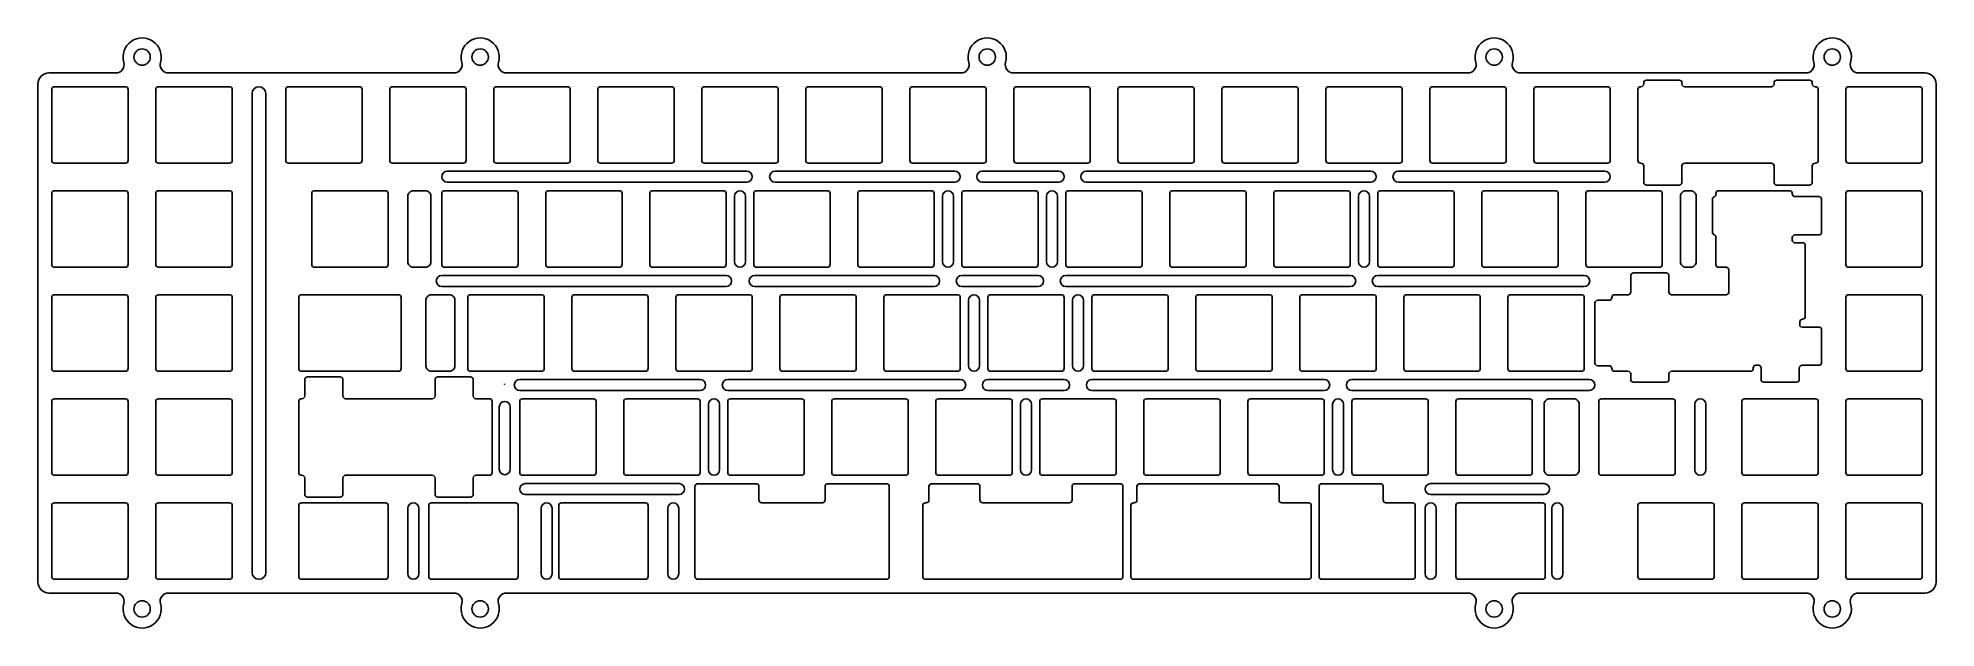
# Model space of a CAD drawing. Header units: millimetres. Extents: x 0 to 348, y -102 to 6.
import ezdxf

# ---------------------------------------------------------------- set-up
doc = ezdxf.new("R2010")
doc.units = ezdxf.units.MM
doc.layers.get('0').update_dxf_attribs({"linetype": 'CONTINUOUS'})

msp = doc.modelspace()

# ---------------------------------------------------------------- linework, layer by layer
for points in [[(85.8, -95.36), (261.93, -95.36, -0.5), (263.37, -97.28, 1.333333), (270.09, -97.28, -0.5), (271.53, -95.36), (323.85, -95.36, -0.5), (325.29, -97.28, 1.333333), (332.01, -97.28, -0.5), (333.45, -95.36), (345.66, -95.36, 0.414214), (347.66, -93.36), (347.66, -2.11, 0.414214), (345.66, -0.11), (333.45, -0.11, -0.5), (332.01, 1.81, 1.333333), (325.29, 1.81, -0.5), (323.85, -0.11), (271.53, -0.11, -0.5), (270.09, 1.81, 1.333333), (263.37, 1.81, -0.5), (261.93, -0.11), (178.67, -0.11, -0.5), (177.23, 1.81, 1.333333), (170.51, 1.81, -0.5), (169.07, -0.11), (85.8, -0.11, -0.5), (84.36, 1.81, 1.333333), (77.64, 1.81, -0.5), (76.2, -0.11), (23.88, -0.11, -0.5), (22.44, 1.81, 1.333333), (15.72, 1.81, -0.5), (14.28, -0.11), (2, -0.11, 0.414214), (0, -2.11), (0, -93.36, 0.414214), (2, -95.36), (14.28, -95.36, -0.5), (15.72, -97.28, 1.333333), (22.44, -97.28, -0.5), (23.88, -95.36), (76.2, -95.36, -0.5), (77.64, -97.28, 1.333333), (84.36, -97.28, -0.5)], [(2.52, -16.14, 0.414214), (3.02, -16.64), (16.02, -16.64, 0.414214), (16.52, -16.14), (16.52, -3.14, 0.414214), (16.02, -2.64), (3.02, -2.64, 0.414214), (2.52, -3.14)], [(21.58, -3.14), (21.58, -16.14, 0.414214), (22.07, -16.64), (35.08, -16.64, 0.414214), (35.58, -16.14), (35.58, -3.14, 0.414214), (35.08, -2.64), (22.07, -2.64, 0.414214)], [(39.21, -3.89), (39.21, -91.59, 0.406507), (40.47, -92.84), (40.49, -92.84, 0.407417), (41.75, -91.58), (41.75, -3.89, 0.982666)], [(59.39, -3.14, 0.414214), (58.89, -2.64), (45.89, -2.64, 0.414214), (45.39, -3.14), (45.39, -16.14, 0.414214), (45.89, -16.64), (58.89, -16.64, 0.414214), (59.39, -16.14)], [(64.94, -16.64), (77.94, -16.64, 0.414214), (78.44, -16.14), (78.44, -3.14, 0.414214), (77.94, -2.64), (64.94, -2.64, 0.414214), (64.44, -3.14), (64.44, -16.14, 0.414214)], [(83.99, -2.64, 0.414214), (83.49, -3.14), (83.49, -16.14, 0.414214), (83.99, -16.64), (96.99, -16.64, 0.414214), (97.49, -16.14), (97.49, -3.14, 0.414214), (96.99, -2.64)], [(116.54, -16.14), (116.54, -3.14, 0.414214), (116.04, -2.64), (103.04, -2.64, 0.414214), (102.54, -3.14), (102.54, -16.14, 0.414214), (103.04, -16.64), (116.04, -16.64, 0.414214)], [(121.59, -3.14), (121.59, -16.14, 0.414214), (122.09, -16.64), (135.09, -16.64, 0.414214), (135.59, -16.14), (135.59, -3.14, 0.414214), (135.09, -2.64), (122.09, -2.64, 0.414214)], [(154.14, -2.64), (141.14, -2.64, 0.414214), (140.64, -3.14), (140.64, -16.14, 0.414214), (141.14, -16.64), (154.14, -16.64, 0.414214), (154.64, -16.14), (154.64, -3.14, 0.414214)], [(159.69, -3.14, -0.414214), (160.19, -2.64), (173.19, -2.64, -0.414214), (173.69, -3.14), (173.69, -16.14, -0.414214), (173.19, -16.64), (160.19, -16.64, -0.414214), (159.69, -16.14)], [(192.24, -2.64), (179.24, -2.64, 0.414214), (178.74, -3.14), (178.74, -16.14, 0.414214), (179.24, -16.64), (192.24, -16.64, 0.414214), (192.74, -16.14), (192.74, -3.14, 0.414214)], [(211.79, -16.14), (211.79, -3.14, 0.414214), (211.29, -2.64), (198.29, -2.64, 0.414214), (197.79, -3.14), (197.79, -16.14, 0.414214), (198.29, -16.64), (211.29, -16.64, 0.414214)], [(217.34, -16.64), (230.34, -16.64, 0.414214), (230.84, -16.14), (230.84, -3.14, 0.414214), (230.34, -2.64), (217.34, -2.64, 0.414214), (216.84, -3.14), (216.84, -16.14, 0.414214)], [(249.89, -16.14), (249.89, -3.14, 0.414214), (249.39, -2.64), (236.39, -2.64, 0.414214), (235.89, -3.14), (235.89, -16.14, 0.414214), (236.39, -16.64), (249.39, -16.64, 0.414214)], [(255.44, -2.64, 0.414214), (254.94, -3.14), (254.94, -16.14, 0.414214), (255.44, -16.64), (268.44, -16.64, 0.414214), (268.94, -16.14), (268.94, -3.14, 0.414214), (268.44, -2.64)], [(274.49, -16.64, -0.414214), (273.99, -16.14), (273.99, -3.14, -0.414214), (274.49, -2.64), (287.49, -2.64, -0.414214), (287.99, -3.14), (287.99, -16.14, -0.414214), (287.49, -16.64)], [(318.5, -1.44), (324.5, -1.44, -0.414214), (325, -1.94), (325, -2.14, 0.414214), (325.5, -2.64), (325.59, -2.64, -0.414214), (326.09, -3.14), (326.09, -16.14, -0.414214), (325.59, -16.64), (325.5, -16.64, 0.414214), (325, -17.14), (325, -20.14, -0.414214), (324.5, -20.64), (318.5, -20.64, -0.414214), (318, -20.14), (318, -17.14, 0.414214), (317.5, -16.64), (301.62, -16.64, 0.414214), (301.12, -17.14), (301.12, -20.14, -0.414214), (300.62, -20.64), (294.62, -20.64, -0.414214), (294.12, -20.14), (294.12, -17.14, 0.414214), (293.62, -16.64), (293.54, -16.64, -0.414214), (293.04, -16.14), (293.04, -3.14, -0.414214), (293.54, -2.64), (293.62, -2.64, 0.414214), (294.12, -2.14), (294.12, -1.94, -0.414214), (294.62, -1.44), (300.62, -1.44, -0.414214), (301.12, -1.94), (301.12, -2.14, 0.414214), (301.62, -2.64), (317.5, -2.64, 0.414214), (318, -2.14), (318, -1.94, -0.414214)], [(331.64, -16.64), (344.64, -16.64, 0.414214), (345.14, -16.14), (345.14, -3.14, 0.414214), (344.64, -2.64), (331.64, -2.64, 0.414214), (331.14, -3.14), (331.14, -16.14, 0.414214)], [(74.96, -18.11), (129.82, -18.11, -1), (129.82, -20.11), (74.96, -20.11, -1)], [(135.02, -18.11, 1), (135.02, -20.11), (167.92, -20.11, 1), (167.92, -18.11)], [(186.98, -20.11), (172.97, -20.11, -1), (172.97, -18.11), (186.98, -18.11, -1)], [(244.12, -20.11), (192.02, -20.11, -1), (192.02, -18.11), (244.12, -18.11, -1)], [(286.99, -20.11, 1), (286.99, -18.11), (249.18, -18.11, 1), (249.18, -20.11)], [(16.02, -35.69, 0.414214), (16.52, -35.19), (16.52, -22.19, 0.414214), (16.02, -21.69), (3.02, -21.69, 0.414214), (2.52, -22.19), (2.52, -35.19, 0.414214), (3.02, -35.69)], [(35.58, -35.19), (35.58, -22.19, 0.414214), (35.08, -21.69), (22.07, -21.69, 0.414214), (21.58, -22.19), (21.58, -35.19, 0.414214), (22.07, -35.69), (35.08, -35.69, 0.414214)], [(63.65, -35.69), (50.65, -35.69, -0.414214), (50.15, -35.19), (50.15, -22.19, -0.414214), (50.65, -21.69), (63.65, -21.69, -0.414214), (64.15, -22.19), (64.15, -35.19, -0.414214)], [(68.75, -35.69, -0.414214), (67.75, -34.69), (67.75, -22.69, -0.414214), (68.75, -21.69), (70.98, -21.69, -0.414214), (71.98, -22.69), (71.98, -34.69, -0.414214), (70.98, -35.69)], [(87.46, -35.69, 0.414214), (87.96, -35.19), (87.96, -22.19, 0.414214), (87.46, -21.69), (74.46, -21.69, 0.414214), (73.96, -22.19), (73.96, -35.19, 0.414214), (74.46, -35.69)], [(106.51, -21.69), (93.51, -21.69, 0.414214), (93.01, -22.19), (93.01, -35.19, 0.414214), (93.51, -35.69), (106.51, -35.69, 0.414214), (107.01, -35.19), (107.01, -22.19, 0.414214)], [(125.56, -35.69, 0.414214), (126.06, -35.19), (126.06, -22.19, 0.414214), (125.56, -21.69), (112.56, -21.69, 0.414214), (112.06, -22.19), (112.06, -35.19, 0.414214), (112.56, -35.69)], [(129.59, -22.69, 1), (127.59, -22.69), (127.59, -34.69, 1), (129.59, -34.69)], [(131.11, -35.19, 0.414214), (131.61, -35.69), (144.61, -35.69, 0.414214), (145.11, -35.19), (145.11, -22.19, 0.414214), (144.61, -21.69), (131.61, -21.69, 0.414214), (131.11, -22.19)], [(163.66, -35.69, 0.414214), (164.16, -35.19), (164.16, -22.19, 0.414214), (163.66, -21.69), (150.66, -21.69, 0.414214), (150.16, -22.19), (150.16, -35.19, 0.414214), (150.66, -35.69)], [(167.69, -22.69, 1), (165.69, -22.69), (165.69, -34.69, 1), (167.69, -34.69)], [(182.71, -21.69), (169.71, -21.69, 0.414214), (169.21, -22.19), (169.21, -35.19, 0.414214), (169.71, -35.69), (182.71, -35.69, 0.414214), (183.21, -35.19), (183.21, -22.19, 0.414214)], [(184.74, -34.69, 1), (186.74, -34.69), (186.74, -22.69, 1), (184.74, -22.69)], [(202.26, -35.19), (202.26, -22.19, 0.414214), (201.76, -21.69), (188.76, -21.69, 0.414214), (188.26, -22.19), (188.26, -35.19, 0.414214), (188.76, -35.69), (201.76, -35.69, 0.414214)], [(207.31, -22.19, -0.414214), (207.81, -21.69), (220.81, -21.69, -0.414214), (221.31, -22.19), (221.31, -35.19, -0.414214), (220.81, -35.69), (207.81, -35.69, -0.414214), (207.31, -35.19)], [(226.36, -22.19), (226.36, -35.19, 0.414214), (226.86, -35.69), (239.86, -35.69, 0.414214), (240.36, -35.19), (240.36, -22.19, 0.414214), (239.86, -21.69), (226.86, -21.69, 0.414214)], [(243.89, -22.69, 1), (241.89, -22.69), (241.89, -34.69, 1), (243.89, -34.69)], [(259.41, -22.19, 0.414214), (258.91, -21.69), (245.91, -21.69, 0.414214), (245.41, -22.19), (245.41, -35.19, 0.414214), (245.91, -35.69), (258.91, -35.69, 0.414214), (259.41, -35.19)], [(277.96, -35.69, 0.414214), (278.46, -35.19), (278.46, -22.19, 0.414214), (277.96, -21.69), (264.96, -21.69, 0.414214), (264.46, -22.19), (264.46, -35.19, 0.414214), (264.96, -35.69)], [(297.51, -35.19), (297.51, -22.19, 0.414214), (297.01, -21.69), (284.01, -21.69, 0.414214), (283.51, -22.19), (283.51, -35.19, 0.414214), (284.01, -35.69), (297.01, -35.69, 0.414214)], [(288.28, -41.22), (288.28, -41.24, -0.414214), (287.78, -41.74), (285.69, -41.74, 0.414214), (285.19, -42.24), (285.19, -53.24, 0.414214), (285.69, -53.74), (287.78, -53.74, -0.414214), (288.28, -54.24, 0.414214), (288.78, -54.74), (291.24, -54.74, -0.414214), (291.74, -55.24), (291.74, -56.24, 0.414214), (292.24, -56.74), (298.24, -56.74, 0.414214), (298.74, -56.24), (298.74, -55.24, -0.414214), (299.24, -54.74), (313.68, -54.74, 0.414214), (314.18, -54.24), (314.18, -54.13, -0.414214), (314.68, -53.63), (315.12, -53.63, -0.414214), (315.62, -54.13), (315.62, -56.24, 0.414214), (316.12, -56.74), (322.12, -56.74, 0.414214), (322.62, -56.24), (322.62, -54.15, -0.414214), (323.12, -53.65), (326.21, -53.65, 0.414214), (326.71, -53.15), (326.71, -47.15, 0.414214), (326.21, -46.65), (323.12, -46.65, -0.247892), (322.71, -46.43), (322.71, -45.7, -0.414214), (323.21, -45.2, 0.414214), (323.71, -44.7), (323.71, -31.71, 0.414016), (323.21, -31.21), (321.82, -31.21, -0.414214), (321.32, -30.71), (321.32, -30.27, -0.414214), (321.82, -29.77), (326.21, -29.77, 0.414214), (326.71, -29.27), (326.71, -23.27, 0.414214), (326.21, -22.77), (321.82, -22.77, -0.414214), (321.32, -22.27), (321.32, -22.19, 0.414214), (320.82, -21.69), (307.83, -21.69, 0.414214), (307.33, -22.19), (307.33, -22.35, -0.30377), (307.02, -22.81, 0.30377), (306.71, -23.27), (306.71, -29.27, 0.30377), (307.02, -29.74, -0.30377), (307.33, -30.2), (307.33, -35.19, 0.414214), (307.83, -35.69), (309.21, -35.69, -0.414214), (309.71, -36.19), (309.71, -40.24, -0.341203), (309.33, -40.72), (299.12, -40.72, -0.341203), (298.74, -40.24), (298.74, -37.24, 0.414214), (298.24, -36.74), (292.24, -36.74, 0.414214), (291.74, -37.24), (291.74, -40.24, -0.341203), (291.37, -40.72), (288.78, -40.72, 0.414214)], [(302.73, -35.69), (301.86, -35.69, -0.414214), (300.86, -34.69), (300.86, -22.69, -0.414214), (301.86, -21.69), (302.73, -21.69, -0.414214), (303.73, -22.69), (303.73, -34.69, -0.414214)], [(345.14, -35.19), (345.14, -22.19, 0.414214), (344.64, -21.69), (331.64, -21.69, 0.414214), (331.14, -22.19), (331.14, -35.19, 0.414214), (331.64, -35.69), (344.64, -35.69, 0.414214)], [(126.06, -39.21, 1), (126.06, -37.21), (73.96, -37.21, 1), (73.96, -39.21)], [(164.16, -39.21, 1), (164.16, -37.21), (131.26, -37.21, 1), (131.26, -39.21)], [(183.21, -37.21, -1), (183.21, -39.21), (169.21, -39.21, -1), (169.21, -37.21)], [(188.26, -39.21), (240.36, -39.21, 1), (240.36, -37.21), (188.26, -37.21, 1)], [(283.23, -37.21, -1), (283.23, -39.21), (245.41, -39.21, -1), (245.41, -37.21)], [(3.02, -40.74, 0.414214), (2.52, -41.24), (2.52, -54.24, 0.414214), (3.02, -54.74), (16.02, -54.74, 0.414214), (16.52, -54.24), (16.52, -41.24, 0.414214), (16.02, -40.74)], [(21.58, -54.24, 0.414214), (22.07, -54.74), (35.08, -54.74, 0.414214), (35.58, -54.24), (35.58, -41.24, 0.414214), (35.08, -40.74), (22.07, -40.74, 0.414214), (21.58, -41.24)], [(66.53, -54.24, -0.414214), (66.03, -54.74), (48.27, -54.74, -0.414214), (47.77, -54.24), (47.77, -41.24, -0.414214), (48.27, -40.74), (66.03, -40.74, -0.414214), (66.53, -41.24)], [(76.38, -41.74), (76.38, -53.74, -0.414214), (75.38, -54.74), (72.06, -54.74, -0.414214), (71.06, -53.74), (71.06, -41.74, -0.414214), (72.06, -40.74), (75.38, -40.74, -0.414214)], [(78.73, -41.24), (78.73, -54.24, 0.414214), (79.23, -54.74), (92.22, -54.74, 0.414214), (92.73, -54.24), (92.73, -41.24, 0.414214), (92.22, -40.74), (79.23, -40.74, 0.414214)], [(111.27, -40.74), (98.28, -40.74, 0.414214), (97.78, -41.24), (97.78, -54.24, 0.414214), (98.28, -54.74), (111.27, -54.74, 0.414214), (111.77, -54.24), (111.77, -41.24, 0.414214)], [(116.83, -41.24, -0.414214), (117.33, -40.74), (130.33, -40.74, -0.414214), (130.83, -41.24), (130.83, -54.24, -0.414214), (130.33, -54.74), (117.33, -54.74, -0.414214), (116.83, -54.24)], [(149.38, -54.74, 0.414214), (149.88, -54.24), (149.88, -41.24, 0.414214), (149.38, -40.74), (136.38, -40.74, 0.414214), (135.88, -41.24), (135.88, -54.24, 0.414214), (136.38, -54.74)], [(168.43, -54.74, 0.414214), (168.93, -54.24), (168.93, -41.24, 0.414214), (168.43, -40.74), (155.43, -40.74, 0.414214), (154.93, -41.24), (154.93, -54.24, 0.414214), (155.43, -54.74)], [(170.45, -41.74), (170.45, -53.74, 1), (172.45, -53.74), (172.45, -41.74, 1)], [(173.98, -41.24), (173.98, -54.24, 0.414214), (174.48, -54.74), (187.47, -54.74, 0.414214), (187.97, -54.24), (187.97, -41.24, 0.414214), (187.47, -40.74), (174.48, -40.74, 0.414214)], [(191.5, -41.74, 1), (189.5, -41.74), (189.5, -53.74, 1), (191.5, -53.74)], [(206.53, -54.74, 0.414214), (207.03, -54.24), (207.03, -41.24, 0.414214), (206.53, -40.74), (193.53, -40.74, 0.414214), (193.03, -41.24), (193.03, -54.24, 0.414214), (193.53, -54.74)], [(226.08, -54.24), (226.08, -41.24, 0.414214), (225.58, -40.74), (212.58, -40.74, 0.414214), (212.07, -41.24), (212.07, -54.24, 0.414214), (212.58, -54.74), (225.58, -54.74, 0.414214)], [(244.63, -54.74, 0.414214), (245.13, -54.24), (245.13, -41.24, 0.414214), (244.63, -40.74), (231.63, -40.74, 0.414214), (231.12, -41.24), (231.12, -54.24, 0.414214), (231.63, -54.74)], [(264.18, -54.24), (264.18, -41.24, 0.414214), (263.68, -40.74), (250.68, -40.74, 0.414214), (250.18, -41.24), (250.18, -54.24, 0.414214), (250.68, -54.74), (263.68, -54.74, 0.414214)], [(282.73, -40.74), (269.73, -40.74, 0.414214), (269.23, -41.24), (269.23, -54.24, 0.414214), (269.73, -54.74), (282.73, -54.74, 0.414214), (283.23, -54.24), (283.23, -41.24, 0.414214)], [(344.64, -54.74, 0.414214), (345.14, -54.24), (345.14, -41.24, 0.414214), (344.64, -40.74), (331.64, -40.74, 0.414214), (331.14, -41.24), (331.14, -54.24, 0.414214), (331.64, -54.74)], [(79.23, -55.77, -0.414214), (79.73, -56.27), (79.73, -59.27, 0.414214), (80.23, -59.77), (82.7, -59.77, -0.414214), (83.2, -60.27), (83.2, -73.29, -0.414214), (82.7, -73.79), (80.23, -73.79, 0.414214), (79.73, -74.29), (79.73, -77.29, -0.414214), (79.23, -77.79), (73.23, -77.79, -0.414214), (72.73, -77.29), (72.73, -74.29, 0.414214), (72.23, -73.79), (56.36, -73.79, 0.414214), (55.86, -74.29), (55.86, -77.29, -0.414214), (55.36, -77.79), (49.36, -77.79, -0.414214), (48.86, -77.29), (48.86, -74.29, 0.414214), (48.36, -73.79), (48.27, -73.79, -0.414214), (47.77, -73.29), (47.77, -60.27, -0.414214), (48.27, -59.77), (48.36, -59.77, 0.414214), (48.86, -59.27), (48.86, -56.27, -0.414214), (49.36, -55.77), (55.36, -55.77, -0.414214), (55.86, -56.27), (55.86, -59.27, 0.414214), (56.36, -59.77), (72.23, -59.77, 0.414214), (72.73, -59.27), (72.73, -56.27, -0.414214), (73.23, -55.77)], [(85.48, -57.07, -0.013106), (85.48, -57.12), (85.48, -57.16)], [(121.3, -58.26), (88.25, -58.26, -1), (88.25, -56.26), (121.3, -56.26, -1)], [(126.35, -56.26, 1), (126.35, -58.26), (168.93, -58.26, 1), (168.93, -56.26)], [(173.98, -56.26), (187.97, -56.26, -1), (187.97, -58.26), (173.98, -58.26, -1)], [(235.6, -56.26, -1), (235.6, -58.26), (193.03, -58.26, -1), (193.03, -56.26)], [(283.23, -58.26, 0.056247), (283.45, -58.24), (284.18, -58.24, 1), (284.18, -56.24), (280.3, -56.24, 0.056247), (280.08, -56.26), (240.65, -56.26, 1), (240.65, -58.26)], [(3.02, -59.79, 0.414214), (2.52, -60.29), (2.52, -73.29, 0.414214), (3.02, -73.79), (16.02, -73.79, 0.414214), (16.52, -73.29), (16.52, -60.29, 0.414214), (16.02, -59.79)], [(22.07, -73.79), (35.08, -73.79, 0.414214), (35.58, -73.29), (35.58, -60.29, 0.414214), (35.08, -59.79), (22.07, -59.79, 0.414214), (21.58, -60.29), (21.58, -73.29, 0.414214)], [(84.5, -72.68, 1), (86.5, -72.68), (86.5, -61.26, 1), (84.5, -61.26)], [(88.25, -60.29), (88.25, -73.29, 0.414214), (88.75, -73.79), (101.75, -73.79, 0.414214), (102.25, -73.29), (102.25, -60.29, 0.414214), (101.75, -59.79), (88.75, -59.79, 0.414214)], [(107.8, -59.79), (120.8, -59.79, -0.414214), (121.3, -60.29), (121.3, -73.29, -0.414214), (120.8, -73.79), (107.8, -73.79, -0.414214), (107.3, -73.29), (107.3, -60.29, -0.414214)], [(124.83, -72.79, -1), (122.83, -72.79), (122.83, -60.79, -1), (124.83, -60.79)], [(126.85, -59.79), (139.85, -59.79, -0.414214), (140.35, -60.29), (140.35, -73.29, -0.414214), (139.85, -73.79), (126.85, -73.79, -0.414214), (126.35, -73.29), (126.35, -60.29, -0.414214)], [(159.4, -73.29), (159.4, -60.29, 0.414214), (158.9, -59.79), (145.9, -59.79, 0.414214), (145.4, -60.29), (145.4, -73.29, 0.414214), (145.9, -73.79), (158.9, -73.79, 0.414214)], [(178.45, -60.29, 0.414214), (177.95, -59.79), (164.95, -59.79, 0.414214), (164.45, -60.29), (164.45, -73.29, 0.414214), (164.95, -73.79), (177.95, -73.79, 0.414214), (178.45, -73.29)], [(179.98, -72.79), (179.98, -60.79, -1), (181.98, -60.79), (181.98, -72.79, -1)], [(184, -59.79, 0.414214), (183.5, -60.29), (183.5, -73.29, 0.414214), (184, -73.79), (197, -73.79, 0.414214), (197.5, -73.29), (197.5, -60.29, 0.414214), (197, -59.79)], [(216.55, -73.29), (216.55, -60.29, 0.414214), (216.05, -59.79), (203.05, -59.79, 0.414214), (202.55, -60.29), (202.55, -73.29, 0.414214), (203.05, -73.79), (216.05, -73.79, 0.414214)], [(235.6, -60.29, 0.414214), (235.1, -59.79), (222.1, -59.79, 0.414214), (221.6, -60.29), (221.6, -73.29, 0.414214), (222.1, -73.79), (235.1, -73.79, 0.414214), (235.6, -73.29)], [(237.13, -60.79), (237.13, -72.79, 1), (239.13, -72.79), (239.13, -60.79, 1)], [(254.65, -60.29, 0.414214), (254.15, -59.79), (241.15, -59.79, 0.414214), (240.65, -60.29), (240.65, -73.29, 0.414214), (241.15, -73.79), (254.15, -73.79, 0.414214), (254.65, -73.29)], [(273.7, -73.29, -0.414214), (273.2, -73.79), (260.2, -73.79, -0.414214), (259.7, -73.29), (259.7, -60.29, -0.414214), (260.2, -59.79), (273.2, -59.79, -0.414214), (273.7, -60.29)], [(281.29, -73.79), (276.88, -73.79, -0.414214), (275.88, -72.79), (275.88, -60.79, -0.414214), (276.88, -59.79), (281.29, -59.79, -0.414214), (282.29, -60.79), (282.29, -72.79, -0.414214)], [(299.89, -73.29, -0.414214), (299.39, -73.79), (286.39, -73.79, -0.414214), (285.89, -73.29), (285.89, -60.29, -0.414214), (286.39, -59.79), (299.39, -59.79, -0.414214), (299.89, -60.29)], [(305.49, -72.79), (305.49, -60.79, 1), (303.49, -60.79), (303.49, -72.79, 1)], [(325.59, -59.79), (312.59, -59.79, 0.414214), (312.09, -60.29), (312.09, -73.29, 0.414214), (312.59, -73.79), (325.59, -73.79, 0.414214), (326.09, -73.29), (326.09, -60.29, 0.414214)], [(345.14, -73.29), (345.14, -60.29, 0.414214), (344.64, -59.79), (331.64, -59.79, 0.414214), (331.14, -60.29), (331.14, -73.29, 0.414214), (331.64, -73.79), (344.64, -73.79, 0.414214)], [(89.25, -75.31), (117.44, -75.31, -1), (117.44, -77.31), (89.25, -77.31, -1)], [(132.06, -75.84), (132.06, -78.34, 0.414214), (132.56, -78.84), (143.67, -78.84, 0.414214), (144.17, -78.34), (144.17, -75.84, -0.414214), (144.67, -75.34), (155.43, -75.34, -0.414214), (155.93, -75.84), (155.93, -92.34, -0.414214), (155.43, -92.84), (120.83, -92.84, -0.414214), (120.33, -92.34), (120.33, -75.84, -0.414214), (120.83, -75.34), (131.56, -75.34, -0.414214)], [(189.41, -78.34), (189.41, -75.84, -0.414214), (189.91, -75.34), (198.23, -75.34, -0.414214), (198.73, -75.84), (198.73, -92.34, -0.414214), (198.23, -92.84), (162.57, -92.84, -0.414214), (162.07, -92.34), (162.07, -79.34, -0.414214), (162.57, -78.84), (162.69, -78.84, 0.414214), (163.19, -78.34), (163.19, -75.84, -0.414214), (163.69, -75.34), (172.04, -75.34, -0.414214), (172.54, -75.84), (172.54, -78.34, 0.414214), (173.04, -78.84), (188.91, -78.84, 0.414214)], [(227.83, -78.84), (232.72, -78.84, -0.414214), (233.22, -79.34), (233.22, -92.34, -0.414214), (232.72, -92.84), (200.67, -92.84, -0.414214), (200.17, -92.34), (200.17, -79.34, -0.414214), (200.67, -78.84), (200.79, -78.84, 0.414214), (201.29, -78.34), (201.29, -75.84, -0.414214), (201.79, -75.34), (226.83, -75.34, -0.414214), (227.33, -75.84), (227.33, -78.34, 0.414214)], [(234.66, -92.34, 0.414214), (235.16, -92.84), (251.77, -92.84, 0.414214), (252.27, -92.34), (252.27, -79.34, 0.414214), (251.77, -78.84), (246.89, -78.84, -0.414214), (246.39, -78.34), (246.39, -75.84, 0.414214), (245.89, -75.34), (235.16, -75.34, 0.414214), (234.66, -75.84)], [(275.88, -77.31), (255.1, -77.31, -1), (255.1, -75.31), (275.88, -75.31, -1)], [(2.52, -79.34), (2.52, -92.34, 0.414214), (3.02, -92.84), (16.02, -92.84, 0.414214), (16.52, -92.34), (16.52, -79.34, 0.414214), (16.02, -78.84), (3.02, -78.84, 0.414214)], [(35.08, -78.84), (22.07, -78.84, 0.414214), (21.58, -79.34), (21.58, -92.34, 0.414214), (22.07, -92.84), (35.08, -92.84, 0.414214), (35.58, -92.34), (35.58, -79.34, 0.414214)], [(47.77, -92.34, 0.414214), (48.27, -92.84), (63.65, -92.84, 0.414214), (64.15, -92.34), (64.15, -79.34, 0.414214), (63.65, -78.84), (48.27, -78.84, 0.414214), (47.77, -79.34)], [(67.75, -79.84, -1), (69.75, -79.84), (69.75, -91.84, -1), (67.75, -91.84)], [(87.46, -92.84, 0.414214), (87.96, -92.34), (87.96, -79.34, 0.414214), (87.46, -78.84), (72.08, -78.84, 0.414214), (71.58, -79.34), (71.58, -92.34, 0.414214), (72.08, -92.84)], [(94.17, -79.84), (94.17, -91.84, -1), (92.17, -91.84), (92.17, -79.84, -1)], [(95.39, -79.34), (95.39, -92.34, 0.414214), (95.89, -92.84), (111.27, -92.84, 0.414214), (111.77, -92.34), (111.77, -79.34, 0.414214), (111.27, -78.84), (95.89, -78.84, 0.414214)], [(115.37, -91.84), (115.37, -79.84, -1), (117.37, -79.84), (117.37, -91.84, -1)], [(256.1, -79.84), (256.1, -91.84, -1), (254.1, -91.84), (254.1, -79.84, -1)], [(260.2, -78.84, 0.414214), (259.7, -79.34), (259.7, -92.34, 0.414214), (260.2, -92.84), (275.58, -92.84, 0.414214), (276.08, -92.34), (276.08, -79.34, 0.414214), (275.58, -78.84)], [(279.3, -91.84), (279.3, -79.84, 1), (277.3, -79.84), (277.3, -91.84, 1)], [(307.04, -92.34), (307.04, -79.34, 0.414214), (306.54, -78.84), (293.54, -78.84, 0.414214), (293.04, -79.34), (293.04, -92.34, 0.414214), (293.54, -92.84), (306.54, -92.84, 0.414214)], [(325.59, -92.84, 0.414214), (326.09, -92.34), (326.09, -79.34, 0.414214), (325.59, -78.84), (312.59, -78.84, 0.414214), (312.09, -79.34), (312.09, -92.34, 0.414214), (312.59, -92.84)], [(331.64, -78.84, 0.414214), (331.14, -79.34), (331.14, -92.34, 0.414214), (331.64, -92.84), (344.64, -92.84, 0.414214), (345.14, -92.34), (345.14, -79.34, 0.414214), (344.64, -78.84)]]:
    msp.add_lwpolyline(points, format="xyb", close=True)
for centre in [(19.08, 2.79), (81, 2.79), (173.87, 2.79), (266.73, 2.79), (328.65, 2.79), (19.08, -98.26), (81, -98.26), (266.73, -98.26), (328.65, -98.26)]:
    msp.add_circle(centre, 1.5)

doc.saveas('drawing.dxf')
